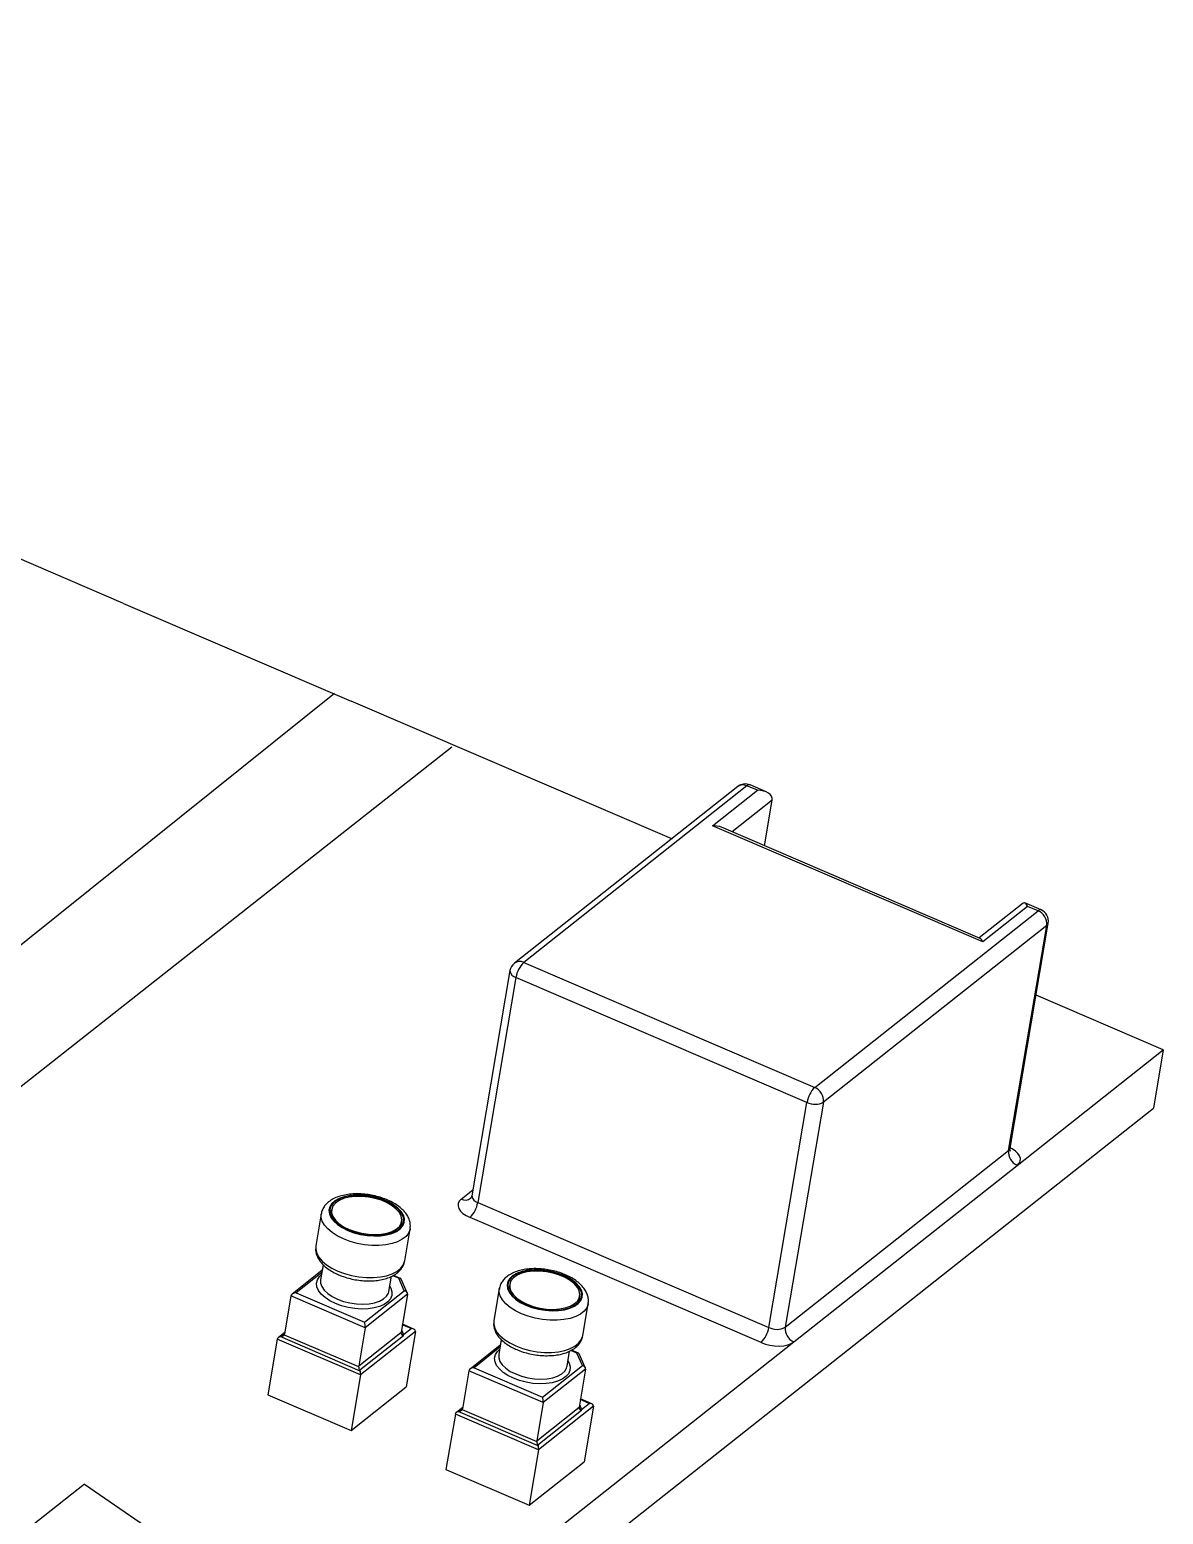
# Model space of a CAD drawing. Header units: millimetres. Extents: x 195 to 1478, y 29 to 810.
# Drawn here: x 1151 to 1478, y 382.2 to 810.4 of the extents above; entities that cross this region are included whole.
import ezdxf

# ---------------------------------------------------------------- set-up
doc = ezdxf.new("R2010")
doc.units = ezdxf.units.MM

msp = doc.modelspace()

# ---------------------------------------------------------------- linework, layer by layer
at = {"color": 7, "linetype": 'Continuous', "lineweight": 25}
for p, q in [((1178.12, 644.9), (792.72, 810.37)), ((1080.67, 492.2), (1238.97, 618.98)), ((1336.22, 577.03), (1243.76, 616.72)), ((1059.48, 435.49), (1272.75, 603.53)), ((1355.24, 592.07), (1290.83, 541.14)), ((1357.91, 592.28), (1293.5, 541.35)), ((1347.99, 580.78), (1360.91, 590.99)), ((1360.91, 590.99), (1357.91, 592.28)), ((1363.45, 590.54), (1358.79, 592.54)), ((1365.14, 588.13), (1353.61, 579.01)), ((1362.92, 575.01), (1365.14, 588.13)), ((1425.94, 547.31), (1347.99, 580.78)), ((1425.15, 548.29), (1350.54, 580.33)), ((1437.61, 558.45), (1424.91, 548.4)), ((1438.86, 557.53), (1425.94, 547.31)), ((1442.73, 556.5), (1438.07, 558.51)), ((1441.85, 556.24), (1438.86, 557.53)), ((1377.45, 505.31), (1441.85, 556.24)), ((1433.79, 487.77), (1444.8, 552.7)), ((1444.35, 552), (1379.95, 501.07)), ((1433.34, 487.07), (1444.35, 552)), ((1293.5, 541.35), (1377.45, 505.31)), ((1289.55, 538.98), (1278.54, 474.05)), ((1291.27, 537.02), (1280.25, 472.1)), ((1375.21, 500.98), (1291.27, 537.02)), ((1477.99, 516.17), (1441.28, 531.92)), ((1435.83, 482.83), (1477.99, 516.17)), ((1477.99, 516.17), (1475.12, 499.3)), ((1364.2, 436.06), (1375.21, 500.98)), ((1379.95, 501.07), (1368.93, 436.14)), ((880.17, 28.82), (1475.12, 499.3)), ((1368.93, 436.14), (1433.34, 487.07)), ((1371.43, 431.9), (1435.83, 482.83)), ((1275.49, 473.09), (1278.82, 475.72)), ((1280.25, 472.1), (1364.2, 436.06)), ((1235.12, 468.87), (1233.55, 459.59)), ((1235.11, 468.78), (1235.12, 468.87)), ((1238.11, 470.1), (1237.83, 468.44)), ((1361.96, 431.73), (1278.02, 467.77)), ((1258.06, 465.01), (1258.34, 466.66)), ((1259.18, 455.24), (1260.75, 464.52)), ((1233.55, 459.59), (1233.53, 459.49)), ((1235.67, 454.17), (1234.93, 449.82)), ((1235.4, 452.55), (1226.69, 445.66)), ((1235.29, 451.92), (1227.86, 446.04)), ((1254.65, 446.47), (1255.39, 450.83)), ((1257.49, 450.25), (1255.76, 451)), ((1257.94, 450.24), (1255.96, 451.1)), ((1259.07, 446.68), (1257.49, 450.25)), ((1259.92, 446.05), (1258.17, 450.02)), ((1227.86, 446.04), (1247.56, 437.58)), ((1247.56, 437.58), (1259.07, 446.68)), ((1259.98, 445.63), (1247.78, 435.98)), ((1254.61, 446.3), (1254.65, 446.47)), ((1259.98, 445.63), (1258.12, 434.66)), ((1286.47, 447.29), (1284.9, 438.02)), ((1286.46, 447.2), (1286.47, 447.29)), ((1289.46, 448.52), (1289.18, 446.86)), ((1226.36, 445.17), (1224.49, 434.16)), ((1247.78, 435.98), (1226.36, 445.17)), ((1309.41, 443.43), (1309.69, 445.09)), ((1310.53, 433.67), (1312.11, 442.94)), ((1261.07, 435.75), (1258.49, 436.86)), ((1261.8, 435.62), (1258.52, 437.03)), ((1284.9, 438.02), (1284.88, 437.91)), ((1222.43, 432.68), (1219.72, 416.66)), ((1246.42, 422.39), (1222.43, 432.68)), ((1224.57, 434.6), (1222.76, 433.17)), ((1246.36, 423.5), (1223.23, 433.43)), ((1223.54, 433.48), (1224.51, 434.25)), ((1224.44, 433.99), (1245.9, 424.78)), ((1247.78, 435.98), (1245.91, 424.96)), ((1245.91, 424.96), (1258.11, 434.61)), ((1258.81, 433.68), (1246.23, 423.73)), ((1262.28, 434.93), (1246.42, 422.39)), ((1258.11, 434.61), (1258.12, 434.66)), ((1258.24, 435.4), (1258.86, 434)), ((1258.86, 434), (1261.07, 435.75)), ((1262.28, 434.93), (1259.57, 418.91)), ((1287.02, 432.59), (1286.29, 428.24)), ((883.03, 45.68), (1371.43, 431.9)), ((1286.75, 430.97), (1278.04, 424.08)), ((1286.64, 430.34), (1279.21, 424.46)), ((1306, 424.89), (1306.74, 429.26)), ((1308.84, 428.68), (1307.11, 429.42)), ((1309.3, 428.67), (1307.31, 429.52)), ((1310.42, 425.11), (1308.84, 428.68)), ((1311.28, 424.48), (1309.53, 428.44)), ((1279.21, 424.46), (1298.91, 416.01)), ((1298.91, 416.01), (1310.42, 425.11)), ((1311.33, 424.05), (1299.13, 414.4)), ((1305.97, 424.72), (1306, 424.89)), ((1311.33, 424.05), (1309.47, 413.08)), ((1246.42, 422.39), (1243.7, 406.36)), ((1277.71, 423.6), (1275.85, 412.58)), ((1299.13, 414.4), (1277.71, 423.6)), ((1219.72, 416.66), (1243.7, 406.36)), ((1243.7, 406.36), (1259.57, 418.91)), ((1313.16, 414.05), (1309.87, 415.46)), ((1273.79, 411.11), (1271.07, 395.09)), ((1297.77, 400.81), (1273.79, 411.11)), ((1275.92, 413.02), (1274.11, 411.59)), ((1297.72, 401.92), (1274.59, 411.85)), ((1274.89, 411.9), (1275.86, 412.67)), ((1275.8, 412.42), (1297.25, 403.21)), ((1299.13, 414.4), (1297.26, 403.39)), ((1297.26, 403.39), (1309.46, 413.04)), ((1310.17, 412.1), (1297.59, 402.16)), ((1313.64, 413.36), (1297.77, 400.81)), ((1309.46, 413.04), (1309.47, 413.08)), ((1309.6, 413.83), (1310.22, 412.43)), ((1312.43, 414.18), (1309.84, 415.28)), ((1310.22, 412.43), (1312.43, 414.18)), ((1313.64, 413.36), (1310.92, 397.34)), ((1297.77, 400.81), (1295.05, 384.79)), ((1271.07, 395.09), (1295.05, 384.79)), ((1295.05, 384.79), (1310.92, 397.34)), ((1166.8, 390.92), (1127.84, 360.11)), ((1166.8, 390.92), (1193.88, 372.27))]:
    msp.add_line(p, q, dxfattribs=at)
msp.add_line((1178.12, 644.9), (1243.76, 616.72))
at = {"color": 7, "linetype": 'Continuous', "lineweight": 25, "flags": 128}
for points in [[(1435.83, 482.83), (1436.4, 483.42), (1436.71, 484.08), (1436.75, 484.79), (1436.53, 485.53), (1436.06, 486.26), (1435.34, 486.96), (1434.41, 487.6), (1433.81, 487.92)], [(1242.77, 464.07), (1244.54, 463.41), (1246.43, 462.92), (1248.38, 462.6), (1250.32, 462.47), (1252.19, 462.53), (1253.94, 462.77), (1255.5, 463.2), (1256.83, 463.79), (1257.88, 464.53), (1258.62, 465.4), (1259.03, 466.36), (1259.09, 467.38), (1258.8, 468.44), (1258.17, 469.49), (1257.23, 470.51), (1255.99, 471.46), (1254.5, 472.31), (1252.81, 473.04), (1250.97, 473.61), (1249.05, 474.02), (1247.1, 474.25), (1245.18, 474.28), (1243.36, 474.13), (1241.7, 473.79), (1240.25, 473.28), (1239.06, 472.61), (1238.15, 471.81), (1237.58, 470.89), (1237.34, 469.9), (1237.46, 468.85), (1237.92, 467.79), (1238.71, 466.75), (1239.81, 465.76), (1241.18, 464.86), (1242.77, 464.07)], [(1242.89, 464.16), (1244.67, 463.51), (1246.58, 463.02), (1248.54, 462.71), (1250.49, 462.6), (1252.36, 462.68), (1254.1, 462.96), (1255.63, 463.42), (1256.91, 464.05), (1257.89, 464.83), (1258.55, 465.73), (1258.85, 466.72), (1258.79, 467.76), (1258.38, 468.83), (1257.61, 469.88), (1256.53, 470.88), (1255.16, 471.8), (1253.56, 472.6), (1251.77, 473.25), (1249.87, 473.74), (1247.91, 474.05), (1245.96, 474.16), (1244.08, 474.08), (1242.35, 473.8), (1240.82, 473.34), (1239.54, 472.71), (1238.55, 471.93), (1237.9, 471.03), (1237.6, 470.04), (1237.65, 469), (1238.07, 467.93), (1238.84, 466.88), (1239.92, 465.88), (1241.29, 464.96), (1242.89, 464.16)], [(1243.14, 464.36), (1244.89, 463.72), (1246.77, 463.24), (1248.7, 462.96), (1250.61, 462.86), (1252.43, 462.97), (1254.11, 463.28), (1255.57, 463.76), (1256.76, 464.42), (1257.65, 465.22), (1258.19, 466.13), (1258.38, 467.12), (1258.2, 468.16), (1257.66, 469.21), (1256.77, 470.23), (1255.58, 471.18), (1254.12, 472.03), (1252.45, 472.74), (1250.63, 473.3), (1248.72, 473.68), (1246.79, 473.87), (1244.91, 473.87), (1243.16, 473.66), (1241.58, 473.26), (1240.25, 472.69), (1239.2, 471.96), (1238.48, 471.1), (1238.12, 470.14), (1238.11, 469.12), (1238.48, 468.07), (1239.19, 467.04), (1240.23, 466.05), (1241.57, 465.14), (1243.14, 464.36)], [(1275.49, 473.09), (1274.93, 472.51), (1274.62, 471.84), (1274.58, 471.13), (1274.8, 470.4), (1275.27, 469.66), (1275.99, 468.97), (1276.92, 468.33), (1278.02, 467.77)], [(1241.49, 461.6), (1239.75, 462.45), (1238.23, 463.43), (1236.97, 464.49), (1236.01, 465.61), (1235.38, 466.76), (1235.09, 467.91), (1235.11, 468.78)], [(1260.76, 464.52), (1260.72, 464.36), (1260.32, 463.31), (1259.57, 462.35), (1258.5, 461.51), (1257.15, 460.81), (1255.55, 460.27), (1253.74, 459.9), (1251.77, 459.72), (1249.69, 459.74), (1247.57, 459.94), (1245.46, 460.32), (1243.41, 460.88), (1241.49, 461.6)], [(1233.53, 459.49), (1233.52, 458.63), (1233.81, 457.48), (1234.44, 456.33), (1235.4, 455.21), (1236.65, 454.15), (1238.17, 453.18), (1239.92, 452.32)], [(1239.92, 452.32), (1241.84, 451.6), (1243.88, 451.05), (1246, 450.66), (1248.12, 450.46), (1250.19, 450.45), (1252.16, 450.63), (1253.97, 450.99), (1255.58, 451.53), (1256.93, 452.23), (1257.99, 453.07), (1258.74, 454.03), (1259.15, 455.09), (1259.18, 455.24)], [(1239.19, 442.99), (1237.6, 443.78), (1236.23, 444.68), (1235.13, 445.67), (1234.34, 446.71), (1233.88, 447.77), (1233.77, 448.82), (1234, 449.81), (1234.58, 450.73), (1235.19, 451.31)], [(1234.93, 449.82), (1234.94, 448.86), (1235.29, 447.84), (1235.99, 446.83), (1237, 445.87), (1238.3, 444.99), (1239.83, 444.22)], [(1294.12, 442.49), (1295.89, 441.84), (1297.78, 441.35), (1299.73, 441.03), (1301.67, 440.9), (1303.54, 440.95), (1305.29, 441.2), (1306.85, 441.62), (1308.18, 442.22), (1309.24, 442.96), (1309.98, 443.82), (1310.39, 444.78), (1310.45, 445.8), (1310.16, 446.86), (1309.53, 447.92), (1308.58, 448.94), (1307.34, 449.89), (1305.85, 450.74), (1304.16, 451.46), (1302.33, 452.04), (1300.4, 452.45), (1298.45, 452.67), (1296.54, 452.71), (1294.72, 452.56), (1293.06, 452.22), (1291.6, 451.71), (1290.41, 451.04), (1289.51, 450.23), (1288.93, 449.32), (1288.7, 448.32), (1288.81, 447.28), (1289.27, 446.22), (1290.06, 445.18), (1291.16, 444.19), (1292.53, 443.28), (1294.12, 442.49)], [(1294.24, 442.59), (1296.03, 441.93), (1297.93, 441.44), (1299.89, 441.13), (1301.84, 441.02), (1303.72, 441.1), (1305.45, 441.38), (1306.98, 441.84), (1308.26, 442.48), (1309.25, 443.25), (1309.9, 444.15), (1310.21, 445.14), (1310.15, 446.19), (1309.73, 447.26), (1308.97, 448.31), (1307.88, 449.31), (1306.52, 450.22), (1304.91, 451.02), (1303.13, 451.68), (1301.22, 452.17), (1299.26, 452.47), (1297.31, 452.59), (1295.44, 452.51), (1293.7, 452.23), (1292.17, 451.77), (1290.89, 451.13), (1289.91, 450.36), (1289.25, 449.46), (1288.95, 448.47), (1289.01, 447.42), (1289.43, 446.35), (1290.19, 445.3), (1291.27, 444.3), (1292.64, 443.38), (1294.24, 442.59)], [(1294.49, 442.78), (1296.25, 442.14), (1298.12, 441.67), (1300.05, 441.38), (1301.96, 441.29), (1303.79, 441.4), (1305.46, 441.7), (1306.92, 442.19), (1308.11, 442.84), (1309, 443.64), (1309.55, 444.55), (1309.73, 445.55), (1309.55, 446.59), (1309.01, 447.63), (1308.13, 448.65), (1306.93, 449.6), (1305.48, 450.45), (1303.81, 451.17), (1301.98, 451.73), (1300.07, 452.11), (1298.14, 452.3), (1296.27, 452.29), (1294.51, 452.08), (1292.94, 451.69), (1291.6, 451.11), (1290.56, 450.38), (1289.84, 449.52), (1289.47, 448.57), (1289.47, 447.54), (1289.83, 446.5), (1290.55, 445.46), (1291.59, 444.47), (1292.92, 443.57), (1294.49, 442.78)], [(1254.9, 447.97), (1255.23, 447.36), (1255.52, 446.3), (1255.46, 445.27), (1255.05, 444.32), (1254.31, 443.45), (1253.25, 442.71), (1251.92, 442.12), (1250.36, 441.69), (1248.61, 441.45), (1246.74, 441.39), (1244.8, 441.52), (1242.85, 441.84), (1240.96, 442.33), (1239.19, 442.99)], [(1239.83, 444.22), (1241.54, 443.6), (1243.37, 443.14), (1245.25, 442.86), (1247.11, 442.77), (1248.89, 442.87), (1250.52, 443.17), (1251.95, 443.64), (1253.11, 444.28), (1253.98, 445.06), (1254.51, 445.95), (1254.61, 446.3)], [(1292.85, 440.02), (1291.1, 440.88), (1289.58, 441.85), (1288.32, 442.91), (1287.37, 444.03), (1286.73, 445.18), (1286.44, 446.33), (1286.46, 447.2)], [(1312.11, 442.95), (1312.08, 442.79), (1311.67, 441.74), (1310.92, 440.77), (1309.86, 439.93), (1308.5, 439.23), (1306.9, 438.69), (1305.09, 438.33), (1303.12, 438.15), (1301.04, 438.16), (1298.92, 438.36), (1296.81, 438.75), (1294.77, 439.3), (1292.85, 440.02)], [(1284.88, 437.91), (1284.87, 437.06), (1285.16, 435.91), (1285.79, 434.76), (1286.75, 433.64), (1288.01, 432.57), (1289.53, 431.6), (1291.27, 430.75)], [(1291.27, 430.75), (1293.19, 430.03), (1295.24, 429.47), (1297.35, 429.08), (1299.47, 428.88), (1301.55, 428.87), (1303.51, 429.05), (1305.33, 429.42), (1306.93, 429.96), (1308.28, 430.66), (1309.35, 431.5), (1310.09, 432.46), (1310.5, 433.51), (1310.53, 433.67)], [(1290.55, 421.41), (1288.95, 422.2), (1287.58, 423.11), (1286.49, 424.1), (1285.69, 425.14), (1285.23, 426.2), (1285.12, 427.24), (1285.35, 428.24), (1285.93, 429.15), (1286.54, 429.74)], [(1286.29, 428.24), (1286.29, 427.29), (1286.65, 426.27), (1287.34, 425.26), (1288.36, 424.29), (1289.65, 423.41), (1291.19, 422.65)], [(1361.96, 431.73), (1363.2, 431.28), (1364.52, 430.96), (1365.88, 430.76), (1367.22, 430.72), (1368.49, 430.81), (1369.65, 431.05), (1370.64, 431.42), (1371.43, 431.9)], [(1306.26, 426.39), (1306.58, 425.78), (1306.87, 424.72), (1306.81, 423.7), (1306.4, 422.74), (1305.66, 421.88), (1304.61, 421.14), (1303.28, 420.54), (1301.71, 420.12), (1299.97, 419.87), (1298.09, 419.81), (1296.15, 419.95), (1294.21, 420.26), (1292.32, 420.76), (1290.55, 421.41)], [(1291.19, 422.65), (1292.9, 422.02), (1294.73, 421.56), (1296.6, 421.28), (1298.47, 421.19), (1300.25, 421.3), (1301.88, 421.59), (1303.3, 422.07), (1304.46, 422.71), (1305.33, 423.49), (1305.86, 424.37), (1305.97, 424.72)]]:
    msp.add_lwpolyline(points, dxfattribs=at)
at = {"color": 7, "linetype": 'Continuous', "lineweight": 25}
for centre, radius, start, end in [((1357.41, 589.33), 3.5, 66.7649, 128.3367), ((1356.74, 589.97), 2.59, 63.2217, 125.596), ((1358.56, 591.73), 0.848, 73.9185, 139.5739), ((1442.5, 555.69), 0.848, 73.9185, 139.5739), ((1440.23, 552.43), 4.15, 354.133, 66.8816), ((1441.35, 553.29), 3.5, 350.372, 66.7649), ((1443.71, 552.91), 1.12, 305.22, 349.1305), ((1293, 538.4), 3.5, 128.3367, 170.372), ((1292.34, 539), 2.62, 63.6714, 125.1462), ((1298.98, 535.77), 7.81, 134.509, 170.7993), ((1291.75, 539.18), 2.21, 185.0964, 257.3584), ((1382.93, 499.74), 7.81, 134.509, 170.7993), ((1375.82, 501.49), 4.15, 354.133, 66.8816), ((1377.5, 505.64), 5.19, 243.8893, 298.1712), ((1437.46, 486.65), 4.15, 174.133, 246.8816), ((1432.69, 487.98), 1.12, 305.22, 349.1305), ((1276.65, 475.43), 2.61, 243.6306, 306.1133), ((1272.54, 473.35), 7.81, 314.509, 350.7993), ((1280.74, 474.25), 2.21, 185.0964, 257.3584), ((1223.75, 434.28), 0.748, 337.3788, 350.5367), ((1258.81, 434.8), 0.802, 206.6678, 273.9686), ((1356.48, 437.31), 7.81, 314.509, 350.7993), ((1366.48, 440.72), 5.19, 243.8893, 298.1712), ((1373.06, 435.72), 4.15, 174.133, 246.8816), ((1246.77, 424.82), 0.874, 170.5309, 182.3843), ((1275.11, 412.7), 0.748, 337.3788, 350.5367), ((1310.16, 413.23), 0.802, 206.6678, 273.9686), ((1298.12, 403.24), 0.874, 170.5309, 182.3843)]:
    msp.add_arc(centre, radius, start, end, dxfattribs=at)
for centre, major_axis, ratio, start_param, end_param in [((1360.41, 588.04), (4.74, 0.63), 0.60805, 6.097376, 7.668172), ((1347.49, 577.83), (4.74, 0.63), 0.60805, 0.795585, 1.384987), ((1438.36, 554.58), (-0.53, 3.97), 0.315512, 5.507974, 6.468995), ((1425.44, 544.36), (-0.53, 3.97), 0.315512, 5.507974, 6.097376), ((1257.35, 449.41), (0.734, 0.741), 0.636355, 6.037777, 7.117996), ((1227.71, 445.2), (1.36, 0.18), 0.60805, 1.384987, 2.955783), ((1258.92, 445.84), (1.05, -0.26), 0.792709, 0.059599, 1.630396), ((1247.41, 436.74), (-0.15, 1.13), 0.315512, 3.937178, 5.507974), ((1223.79, 432.71), (1.36, 0.18), 0.60805, 1.908586, 2.955783), ((1258.72, 433.16), (0.22, 1.45), 0.010705, 5.081008, 5.333688), ((1260.93, 434.91), (1.36, 0.18), 0.60805, 6.097376, 7.668172), ((1308.7, 427.84), (0.734, 0.741), 0.636355, 6.037777, 7.117996), ((1279.07, 423.62), (1.36, 0.18), 0.60805, 1.384987, 2.955783), ((1310.28, 424.26), (1.05, -0.26), 0.792709, 0.059599, 1.630396), ((1246.06, 423.15), (-0.15, 1.13), 0.315512, 3.937178, 4.984376), ((1298.77, 415.16), (-0.15, 1.13), 0.315512, 3.937178, 5.507974), ((1275.14, 411.13), (1.36, 0.18), 0.60805, 1.908586, 2.955783), ((1310.07, 411.58), (0.22, 1.45), 0.010705, 5.081008, 5.333688), ((1312.28, 413.33), (1.36, 0.18), 0.60805, 6.097376, 7.668172), ((1297.41, 401.57), (-0.15, 1.13), 0.315512, 3.937178, 4.984376)]:
    msp.add_ellipse(centre, major_axis=major_axis, ratio=ratio, start_param=start_param, end_param=end_param, dxfattribs=at)
for points, knots in [([(1433.88, 486.96), (1433.88, 486.96), (1433.89, 486.94), (1433.79, 487.16), (1433.74, 487.5), (1433.79, 487.71), (1433.81, 487.77)], [0, 0, 0, 0, 0.154547, 0.481004, 0.846049, 1, 1, 1, 1]), ([(1260.75, 464.53), (1260.79, 464.93), (1260.87, 465.74), (1260.61, 466.98), (1260.09, 468.18), (1259.28, 469.33), (1258.19, 470.44), (1256.84, 471.47), (1255.25, 472.38), (1253.49, 473.16), (1251.61, 473.78), (1249.64, 474.24), (1247.64, 474.53), (1245.65, 474.64), (1243.7, 474.56), (1241.85, 474.3), (1240.12, 473.84), (1238.55, 473.19), (1237.26, 472.36), (1236.26, 471.4), (1235.56, 470.31), (1235.17, 469.4), (1235.14, 468.85), (1235.13, 468.74)], [0, 0, 0, 0, 0.0429536, 0.0870984, 0.1321824, 0.1795215, 0.2293964, 0.2809392, 0.3328755, 0.3845372, 0.4358789, 0.4870089, 0.5380748, 0.5892186, 0.6405698, 0.6923087, 0.7446209, 0.7976303, 0.8510844, 0.8971461, 0.9409103, 0.9879605, 1, 1, 1, 1]), ([(1278.52, 474.06), (1278.5, 473.94), (1278.46, 473.68), (1278.27, 473.4), (1278.18, 473.31), (1278.17, 473.3), (1278.16, 473.3)], [0, 0, 0, 0, 0.27322, 0.635642, 0.944379, 1, 1, 1, 1]), ([(1233.56, 459.44), (1233.52, 459.14), (1233.43, 458.43), (1233.65, 457.29), (1234.13, 456.09), (1234.9, 454.92), (1235.95, 453.81), (1237.28, 452.77), (1238.69, 451.92), (1239.7, 451.46), (1240.12, 451.27)], [0, 0, 0, 0, 0.089265, 0.212286, 0.337312, 0.468282, 0.606414, 0.749627, 0.894377, 1, 1, 1, 1]), ([(1240.12, 451.27), (1240.44, 451.14), (1241.35, 450.77), (1242.95, 450.26), (1244.92, 449.82), (1246.92, 449.56), (1248.91, 449.47), (1250.85, 449.57), (1252.69, 449.86), (1254.4, 450.34), (1255.94, 451.02), (1257.2, 451.88), (1258.16, 452.86), (1258.81, 453.96), (1259.15, 454.77), (1259.17, 455.21), (1259.17, 455.21)], [0, 0, 0, 0, 0.043241, 0.124587, 0.205676, 0.286696, 0.367862, 0.449393, 0.531578, 0.614708, 0.698947, 0.783698, 0.856182, 0.925186, 0.999236, 1, 1, 1, 1]), ([(1312.1, 442.95), (1312.14, 443.35), (1312.23, 444.17), (1311.96, 445.4), (1311.44, 446.6), (1310.63, 447.76), (1309.55, 448.86), (1308.19, 449.89), (1306.61, 450.81), (1304.85, 451.58), (1302.96, 452.21), (1301, 452.66), (1299, 452.95), (1297, 453.06), (1295.06, 452.99), (1293.2, 452.72), (1291.47, 452.27), (1289.91, 451.61), (1288.62, 450.78), (1287.62, 449.82), (1286.91, 448.74), (1286.53, 447.83), (1286.49, 447.27), (1286.49, 447.16)], [0, 0, 0, 0, 0.042954, 0.087098, 0.132182, 0.179521, 0.229396, 0.280939, 0.332875, 0.384537, 0.435879, 0.487009, 0.538075, 0.589219, 0.64057, 0.692309, 0.744621, 0.79763, 0.851084, 0.897146, 0.94091, 0.987961, 1, 1, 1, 1]), ([(1284.91, 437.86), (1284.87, 437.56), (1284.78, 436.85), (1285, 435.72), (1285.48, 434.51), (1286.26, 433.35), (1287.31, 432.24), (1288.63, 431.2), (1290.04, 430.34), (1291.05, 429.89), (1291.48, 429.69)], [0, 0, 0, 0, 0.089265, 0.212286, 0.337312, 0.468282, 0.606414, 0.749627, 0.894377, 1, 1, 1, 1]), ([(1223.23, 433.43), (1223.3, 433.45), (1223.4, 433.48), (1223.5, 433.48), (1223.54, 433.48)], [0, 0, 0, 0, 0.6913955, 1, 1, 1, 1]), ([(1224.44, 433.99), (1224.43, 433.95), (1224.37, 433.85), (1224.19, 433.67), (1223.9, 433.51), (1223.66, 433.49), (1223.54, 433.48)], [0, 0, 0, 0, 0.1290157, 0.3681903, 0.6833341, 1, 1, 1, 1]), ([(1258.11, 434.61), (1258.11, 434.52), (1258.11, 434.34), (1258.25, 434.08), (1258.48, 433.85), (1258.69, 433.73), (1258.81, 433.68), (1258.81, 433.68)], [0, 0, 0, 0, 0.234742, 0.469085, 0.714198, 0.994377, 1, 1, 1, 1]), ([(1291.48, 429.69), (1291.79, 429.56), (1292.7, 429.19), (1294.3, 428.69), (1296.27, 428.25), (1298.27, 427.98), (1300.27, 427.9), (1302.2, 428), (1304.04, 428.28), (1305.75, 428.77), (1307.29, 429.45), (1308.55, 430.3), (1309.52, 431.29), (1310.17, 432.38), (1310.51, 433.19), (1310.53, 433.63), (1310.53, 433.64)], [0, 0, 0, 0, 0.043241, 0.124587, 0.205676, 0.286696, 0.367862, 0.449393, 0.531578, 0.614708, 0.698947, 0.783698, 0.856182, 0.925186, 0.999236, 1, 1, 1, 1]), ([(1245.9, 424.78), (1245.9, 424.74), (1245.91, 424.6), (1245.95, 424.33), (1246.04, 424.01), (1246.17, 423.82), (1246.23, 423.73)], [0, 0, 0, 0, 0.1290157, 0.3681903, 0.6833341, 1, 1, 1, 1]), ([(1246.23, 423.73), (1246.27, 423.68), (1246.33, 423.61), (1246.36, 423.52), (1246.36, 423.5)], [0, 0, 0, 0, 0.691515, 1, 1, 1, 1]), ([(1274.59, 411.85), (1274.66, 411.87), (1274.76, 411.9), (1274.86, 411.9), (1274.89, 411.9)], [0, 0, 0, 0, 0.691396, 1, 1, 1, 1]), ([(1275.8, 412.42), (1275.78, 412.38), (1275.73, 412.27), (1275.55, 412.1), (1275.25, 411.94), (1275.01, 411.91), (1274.89, 411.9)], [0, 0, 0, 0, 0.129016, 0.36819, 0.683334, 1, 1, 1, 1]), ([(1309.46, 413.04), (1309.46, 412.95), (1309.46, 412.77), (1309.6, 412.51), (1309.83, 412.27), (1310.04, 412.15), (1310.17, 412.1), (1310.17, 412.1)], [0, 0, 0, 0, 0.234742, 0.469085, 0.714198, 0.994377, 1, 1, 1, 1]), ([(1297.25, 403.21), (1297.25, 403.16), (1297.26, 403.03), (1297.3, 402.76), (1297.39, 402.43), (1297.52, 402.25), (1297.59, 402.16)], [0, 0, 0, 0, 0.129016, 0.36819, 0.683334, 1, 1, 1, 1]), ([(1297.59, 402.16), (1297.63, 402.1), (1297.69, 402.03), (1297.71, 401.95), (1297.72, 401.92)], [0, 0, 0, 0, 0.691515, 1, 1, 1, 1])]:
    msp.add_open_spline(points, degree=3, knots=knots, dxfattribs=at)

doc.saveas('drawing.dxf')
